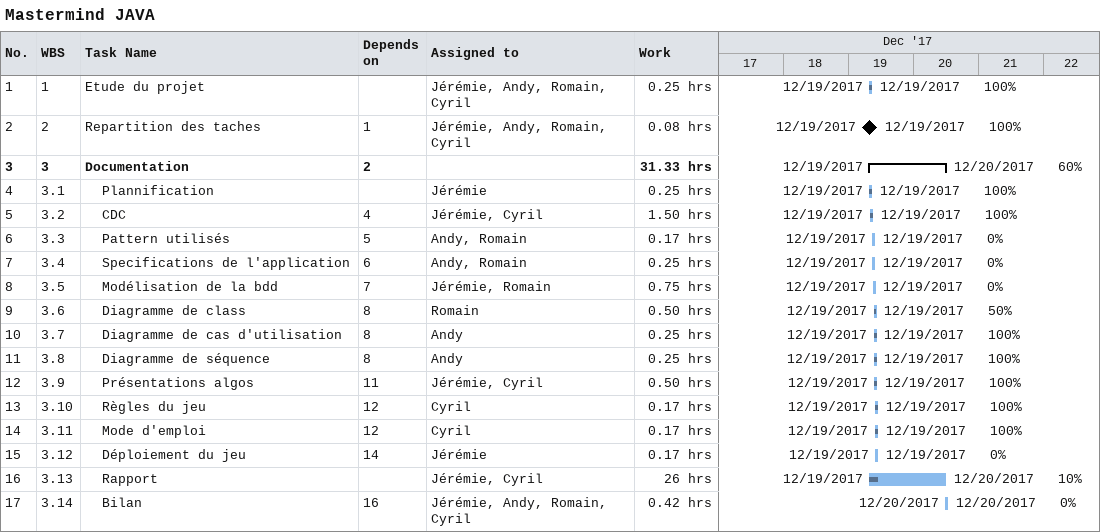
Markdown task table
Mastermind JAVA

| ID | WBS | Task | Start | Finish | Predecessors | Resources | % complete | Work (h) |
|---|---|---|---|---|---|---|---|---|
| 1 | 1 | Etude du projet | 2017-12-19 | 2017-12-19 |  | Jérémie, Andy, Romain, Cyril | 100 | 0.25 |
| 2 | 2 | Repartition des taches (milestone) | 2017-12-19 | 2017-12-19 | 1 | Jérémie, Andy, Romain, Cyril | 100 | 0.08 |
| 3 | 3 | **Documentation** | 2017-12-19 | 2017-12-20 | 2 |  | 60 | 31.33 |
| 4 | 3.1 | Plannification | 2017-12-19 | 2017-12-19 |  | Jérémie | 100 | 0.25 |
| 5 | 3.2 | CDC | 2017-12-19 | 2017-12-19 | 4 | Jérémie, Cyril | 100 | 1.50 |
| 6 | 3.3 | Pattern utilisés | 2017-12-19 | 2017-12-19 | 5 | Andy, Romain | 0 | 0.17 |
| 7 | 3.4 | Specifications de l'application | 2017-12-19 | 2017-12-19 | 6 | Andy, Romain | 0 | 0.25 |
| 8 | 3.5 | Modélisation de la bdd | 2017-12-19 | 2017-12-19 | 7 | Jérémie, Romain | 0 | 0.75 |
| 9 | 3.6 | Diagramme de class | 2017-12-19 | 2017-12-19 | 8 | Romain | 50 | 0.50 |
| 10 | 3.7 | Diagramme de cas d'utilisation | 2017-12-19 | 2017-12-19 | 8 | Andy | 100 | 0.25 |
| 11 | 3.8 | Diagramme de séquence | 2017-12-19 | 2017-12-19 | 8 | Andy | 100 | 0.25 |
| 12 | 3.9 | Présentations algos | 2017-12-19 | 2017-12-19 | 11 | Jérémie, Cyril | 100 | 0.50 |
| 13 | 3.10 | Règles du jeu | 2017-12-19 | 2017-12-19 | 12 | Cyril | 100 | 0.17 |
| 14 | 3.11 | Mode d'emploi | 2017-12-19 | 2017-12-19 | 12 | Cyril | 100 | 0.17 |
| 15 | 3.12 | Déploiement du jeu | 2017-12-19 | 2017-12-19 | 14 | Jérémie | 0 | 0.17 |
| 16 | 3.13 | Rapport | 2017-12-19 | 2017-12-20 |  | Jérémie, Cyril | 10 | 26 |
| 17 | 3.14 | Bilan | 2017-12-20 | 2017-12-20 | 16 | Jérémie, Andy, Romain, Cyril | 0 | 0.42 |
